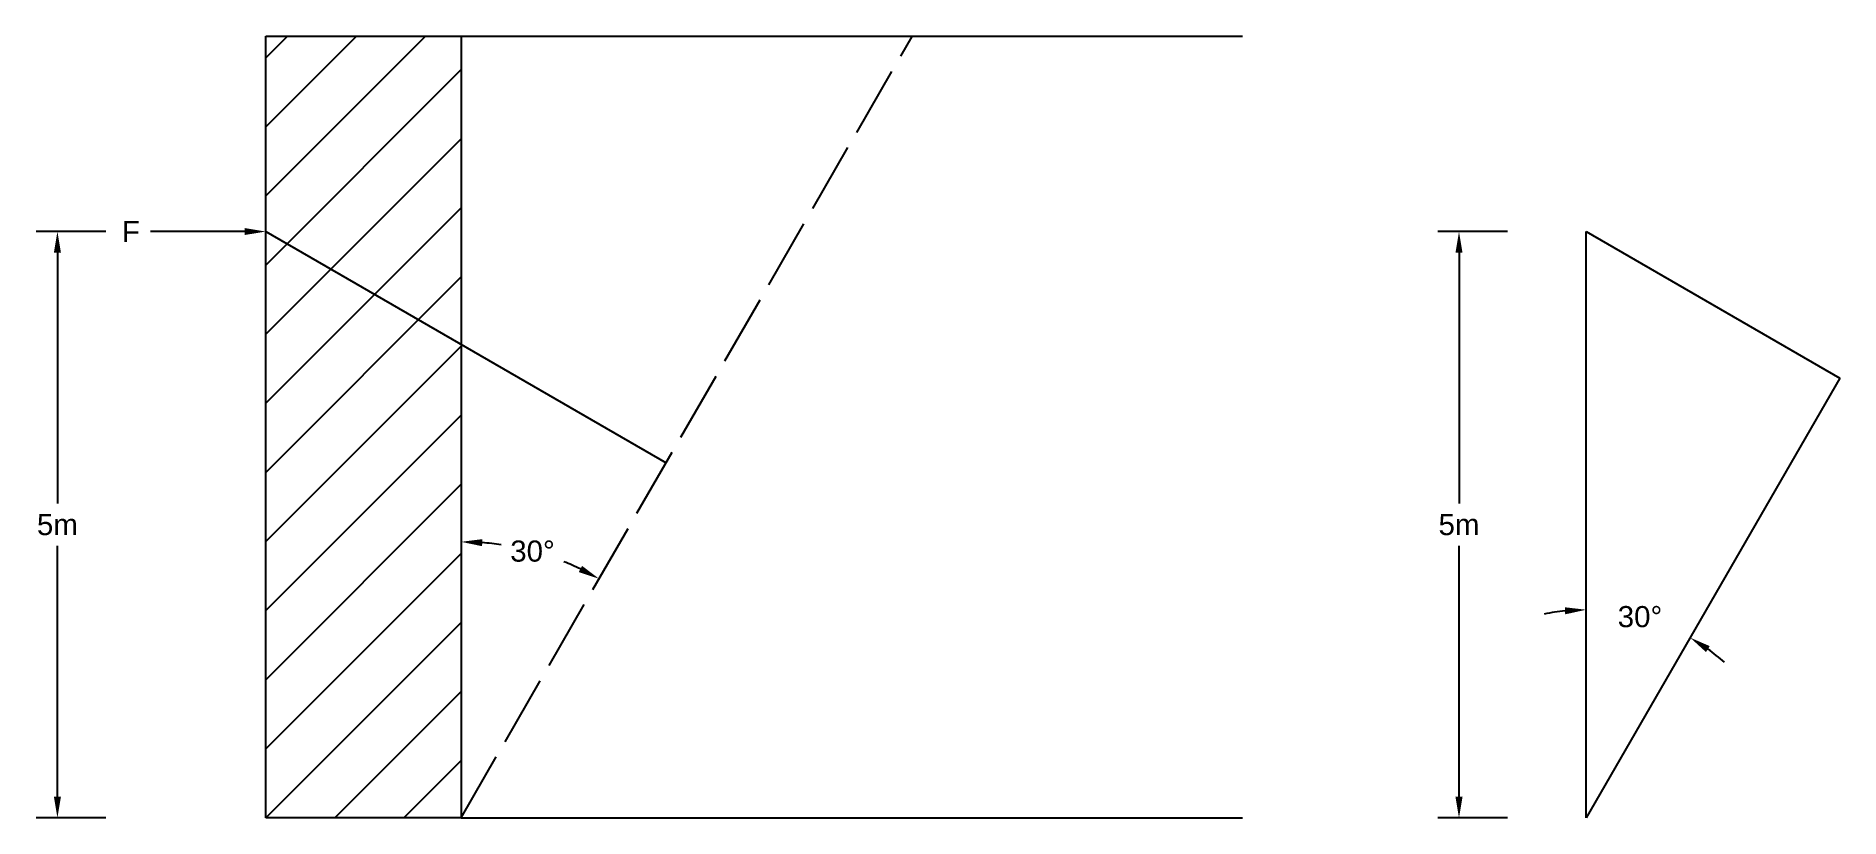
# Model space of a CAD drawing. Header units: inches. Extents: x -0.7 to 14.7, y 0 to 6.7.
import ezdxf
from ezdxf import colors
from ezdxf.entities.mleader import LeaderData, LeaderLine
from ezdxf.math import Vec2, Vec3

# ---------------------------------------------------------------- set-up
doc = ezdxf.new("R2010")
doc.units = ezdxf.units.IN
doc.header["$MEASUREMENT"] = 0
doc.linetypes.add('ACAD_ISO02W100', pattern=[15, 12, -3])
doc.styles.get("Standard").update_dxf_attribs({"font": 'Arial.ttf'})
doc.dimstyles.get("Standard").update_dxf_attribs({"dimtxt": 0.18, "dimasz": 0.18, "dimexe": 0.18, "dimexo": 0.0625, "dimgap": 0.09, "dimtad": 0, "dimtih": 1, "dimtoh": 1, "dimdec": 4, "dimzin": 0, "dimdsep": 46, "dimtxsty": 'Standard', "dimcen": 0.09, "dimadec": 0, "dimazin": 0, "dimtfac": 1, "dimtdec": 4, "dimtofl": 0, "dimtmove": 0, "dimatfit": 3, "dimfxl": 1, "dimtolj": 1, "dimtzin": 0, "dimarcsym": 0})

# ---------------------------------------------------------------- blocks, each defined once
blk = doc.blocks.new('*D4')
at = {"color": 0, "lineweight": -2, "transparency": 16777216}
for p, q in [((-0.12, 5), (-0.713, 5)), ((-0.533, 4.82), (-0.533, 2.681)), ((-0.533, 0.18), (-0.533, 2.319)), ((-0.12, 0), (-0.713, 0))]:
    blk.add_line(p, q, dxfattribs=at)
at = {"color": 0, "transparency": 16777216}
for points in [[(-0.563, 4.82), (-0.503, 4.82), (-0.533, 5)], [(-0.563, 0.18), (-0.503, 0.18), (-0.533, 0)]]:
    blk.add_solid(points, dxfattribs=at)
at = {"layer": 'Defpoints', "color": 0, "transparency": 16777216}
for p in [(-0.533, 5), (-0.057, 5), (-0.057, 0)]:
    blk.add_point(p, dxfattribs=at)
at = {"color": 0, "transparency": 16777216, "insert": (-0.533, 2.5), "char_height": 0.18, "attachment_point": 5}
blk.add_mtext('\\A1;5m', dxfattribs=at)
blk = doc.blocks.new('*D5')
at = {"color": 0, "lineweight": -2, "transparency": 16777216}
for start, end in [(81.6654, 85.6177), (64.3823, 68.1188)]:
    blk.add_arc((2.911, 0), 2.354, start, end, dxfattribs=at)
at = {"color": 0, "transparency": 16777216}
for points in [[(3.09, 2.317), (3.092, 2.377), (2.911, 2.354)], [(3.943, 2.149), (3.915, 2.096), (4.088, 2.039)]]:
    blk.add_solid(points, dxfattribs=at)
at = {"layer": 'Defpoints', "color": 0, "transparency": 16777216}
for p in [(2.911, 6.667), (6.758, 6.663), (3.716, 2.212), (2.911, 0), (2.911, 0)]:
    blk.add_point(p, dxfattribs=at)
at = {"color": 0, "transparency": 16777216, "insert": (3.52, 2.274), "char_height": 0.18, "attachment_point": 5}
blk.add_mtext('\\A1;30°', dxfattribs=at)
blk = doc.blocks.new('*D8')
at = {"color": 0, "lineweight": -2, "transparency": 16777216}
for p, q in [((11.838, 5), (11.244, 5)), ((11.424, 4.82), (11.424, 2.681)), ((11.424, 0.18), (11.424, 2.319)), ((11.838, 0), (11.244, 0))]:
    blk.add_line(p, q, dxfattribs=at)
at = {"color": 0, "transparency": 16777216}
for points in [[(11.394, 4.82), (11.454, 4.82), (11.424, 5)], [(11.394, 0.18), (11.454, 0.18), (11.424, 0)]]:
    blk.add_solid(points, dxfattribs=at)
at = {"layer": 'Defpoints', "color": 0, "transparency": 16777216}
for p in [(11.424, 5), (11.9, 5), (11.9, 0)]:
    blk.add_point(p, dxfattribs=at)
at = {"color": 0, "transparency": 16777216, "insert": (11.424, 2.5), "char_height": 0.18, "attachment_point": 5}
blk.add_mtext('\\A1;5m', dxfattribs=at)
blk = doc.blocks.new('*D9')
at = {"color": 0, "lineweight": -2, "transparency": 16777216}
for start, end in [(95.8128, 101.6255), (48.3745, 54.1872)]:
    blk.add_arc((12.509, 0), 1.775, start, end, dxfattribs=at)
at = {"color": 0, "transparency": 16777216}
for points in [[(12.327, 1.796), (12.33, 1.736), (12.509, 1.775)], [(13.531, 1.414), (13.563, 1.465), (13.396, 1.537)]]:
    blk.add_solid(points, dxfattribs=at)
at = {"layer": 'Defpoints', "color": 0, "transparency": 16777216}
for p in [(12.509, 5), (14.674, 3.75), (13.116, 1.668), (12.509, 0), (12.509, 0)]:
    blk.add_point(p, dxfattribs=at)
at = {"color": 0, "transparency": 16777216, "insert": (12.968, 1.715), "char_height": 0.18, "attachment_point": 5}
blk.add_mtext('\\A1;30°', dxfattribs=at)

msp = doc.modelspace()

# ---------------------------------------------------------------- hatches: boundary and pattern name
h = msp.add_hatch()
h.set_pattern_fill('ANSI31', color=256, scale=3.333333)
h.set_pattern_definition([(45, (1.24418, -9e-17), (-0.294628, 0.294628), [])])
h.paths.add_polyline_path([(1.24418, 0), (2.91084, 0), (2.91084, 6.66667), (1.24418, 6.66667)])

# ---------------------------------------------------------------- linework, layer by layer
for p, q in [((1.24418, 0), (1.24418, 6.66667)), ((1.24418, 6.66667), (2.91084, 6.66667)), ((2.91084, 6.66667), (2.91084, 0)), ((2.91084, 6.66667), (9.57751, 6.66667)), ((1.24418, 5), (4.65924, 3.02831)), ((12.50856, 0), (12.50856, 5)), ((12.50856, 5), (14.67362, 3.75)), ((14.67362, 3.75), (12.50856, 0)), ((2.91084, 0), (9.57751, 0)), ((1.24418, 0), (1.24418, 0)), ((2.91084, 0), (1.24418, 0))]:
    msp.add_line(p, q)
at = {"linetype": 'ACAD_ISO02W100', "ltscale": 0.05}
msp.add_line((2.91084, 0), (6.75758, 6.66274), dxfattribs=at)

# ---------------------------------------------------------------- dimensions: what is measured, and where the dimension line sits
for base, line1, line2, picture, middle in [((3.71595, 2.21201), ((2.91084, 0), (6.75758, 6.66274)), ((2.91084, 6.66667), (2.91084, 0)), '*D5', (3.5201, 2.27377)), ((13.11565, 1.66795), ((14.67362, 3.75), (12.50856, 0)), ((12.50856, 0), (12.50856, 5)), '*D9', (12.96796, 1.71452))]:
    dim = msp.add_angular_dim_2l(base=base, line1=line1, line2=line2, dimstyle='Standard')
    dim.commit()
    dim.dimension.update_dxf_attribs({"geometry": picture, "text_midpoint": middle})
for base, p1, p2, picture, middle in [((-0.53322, 5), (-0.05729, 0), (-0.05729, 5), '*D4', (-0.53322, 2.5)), ((11.42435, 5), (11.90029, 0), (11.90029, 5), '*D8', (11.42435, 2.5))]:
    dim = msp.add_linear_dim(base=base, p1=p1, p2=p2, angle=90, text='5m', dimstyle='Standard')
    dim.commit()
    dim.dimension.update_dxf_attribs({"geometry": picture, "text_midpoint": middle})

# ---------------------------------------------------------------- leaders
ml = msp.add_multileader_mtext('Standard')
ml.set_content('F', color=256)
ml.set_leader_properties()
ml.build(insert=Vec2(0, 0))
ml.multileader.update_dxf_attribs({"dogleg_length": 0.36, "arrow_head_size": 0.18})
ctx = ml.context
ctx.base_point, ctx.char_height, ctx.arrow_head_size, ctx.landing_gap_size, ctx.plane_origin = Vec3(-0.04154, 5), 0.18, 0.18, 0.09, Vec3(1, 5)
ctx.text_align_type = 2
notes = []
notes.append((ctx, [(0, (1, 1, 0), (0.62124, 5), (-1, 0), 0.36, [(0, [(1.24418, 5)], 0, [])])]))
ctx.mtext.insert, ctx.mtext.alignment, ctx.mtext.flow_direction = Vec3(0.17124, 5.09), 3, 5
for ctx, leaders in notes:
    for number, flags, end, landing, length, lines in leaders:
        leader = LeaderData()
        leader.index, (leader.has_last_leader_line, leader.has_dogleg_vector, leader.attachment_direction) = number, flags
        leader.last_leader_point, leader.dogleg_vector, leader.dogleg_length = Vec3(end), Vec3(landing), length
        for number, points, colour, breaks in lines:
            line = LeaderLine()
            line.index, line.vertices, line.color, line.breaks = number, Vec3.list(points), colors.encode_raw_color(colour), breaks
            leader.lines.append(line)
        ctx.leaders.append(leader)

doc.saveas('drawing.dxf')
